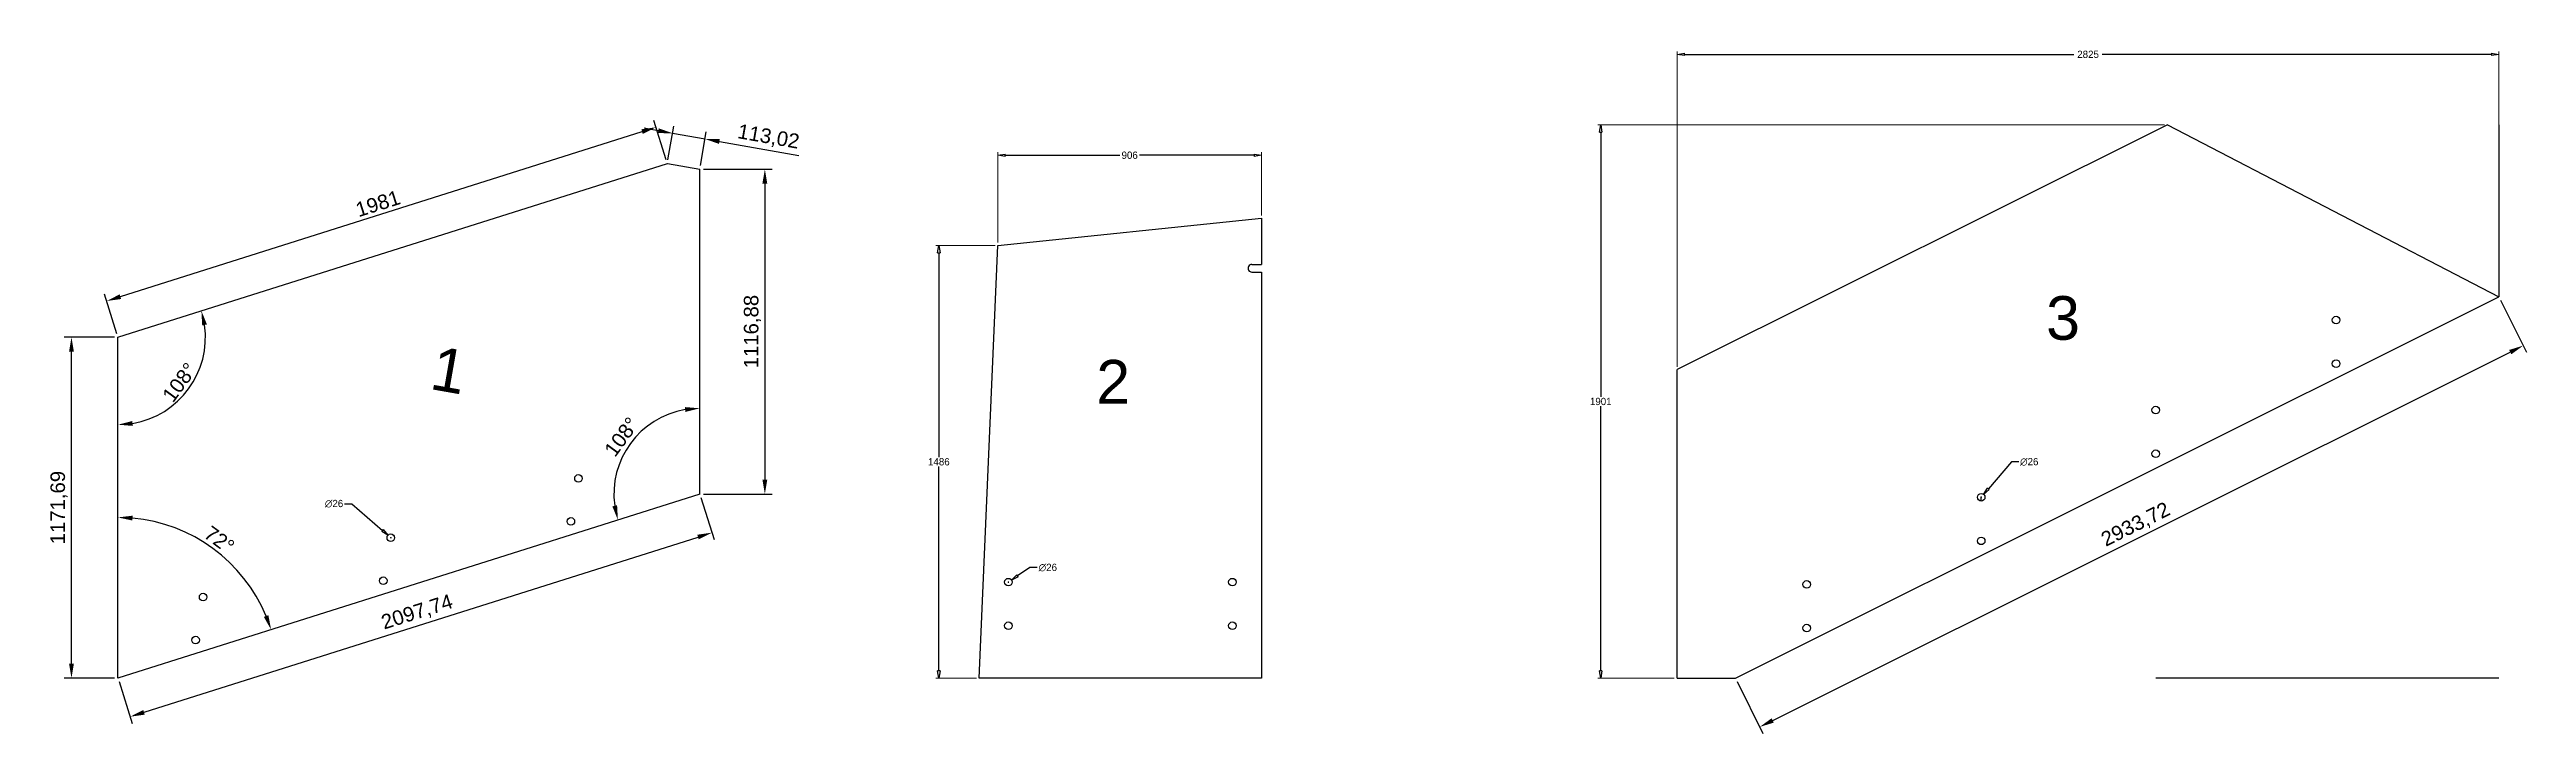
# Model space of a CAD drawing. Header units: millimetres. Extents: x 884 to 9400, y 560 to 2910.
import ezdxf

# ---------------------------------------------------------------- set-up
doc = ezdxf.new("R2010")
doc.units = ezdxf.units.MM
doc.styles.get("Standard").update_dxf_attribs({"font": 'Arial.ttf'})
doc.styles.add('ОФОРМИТЕЛЬ', font='txt', dxfattribs={"height": 25})
doc.dimstyles.new('ISO-25', dxfattribs={"dimscale": 20, "dimtxt": 2.5, "dimasz": 2.5, "dimexe": 1.25, "dimexo": 0.625, "dimtad": 1, "dimtxsty": 'Standard', "dimcen": 2.5, "dimadec": 0, "dimazin": 0, "dimtfac": 1, "dimtmove": 0, "dimatfit": 3, "dimfxl": 1, "dimarcsym": 0})
doc.dimstyles.new('ОФОРМИТЕЛЬ', dxfattribs={"dimtxt": 25, "dimasz": 25, "dimexe": 10, "dimexo": 10, "dimgap": 3, "dimtad": 0, "dimtih": 1, "dimtoh": 1, "dimdec": 0, "dimzin": 0, "dimdsep": 46, "dimtxsty": 'ОФОРМИТЕЛЬ', "dimblk": 'CLOSEDBLANK', "dimcen": 2, "dimclrd": 256, "dimclre": 256, "dimclrt": 256, "dimadec": 0, "dimazin": 0, "dimtfac": 1, "dimtdec": 4, "dimtofl": 0, "dimtmove": 0, "dimatfit": 3, "dimldrblk": 'CLOSEDBLANK', "dimfxl": 1, "dimtolj": 1, "dimtzin": 0, "dimlwe": 9, "dimarcsym": 0})

# ---------------------------------------------------------------- blocks, each defined once
blk = doc.blocks.new('_CLOSEDBLANK')
at = {"color": 0}
for p, q in [((-1, 0.166667), (0, 0)), ((-1, 0.166667), (-1, -0.166667)), ((0, 0), (-1, -0.166667))]:
    blk.add_line(p, q, dxfattribs=at)
blk = doc.blocks.new('*D4')
at = {"lineweight": 9, "transparency": 16777216}
for p, q in [((4144.3, 2246.6), (4144.3, 2556.8)), ((5050.3, 2340.1), (5050.3, 2556.8))]:
    blk.add_line(p, q, dxfattribs=at)
at = {"lineweight": -2, "transparency": 16777216}
for p, q in [((4169.3, 2546.8), (4563, 2546.8)), ((5025.3, 2546.8), (4631.5, 2546.8))]:
    blk.add_line(p, q, dxfattribs=at)
at = {"layer": 'Defpoints', "color": 0, "transparency": 16777216}
for p in [(5050.3, 2546.8), (5050.3, 2330.1), (4144.3, 2236.6)]:
    blk.add_point(p, dxfattribs=at)
at = {"lineweight": -2, "transparency": 16777216, "xscale": 25, "yscale": 25, "zscale": 25, "rotation": 180}
blk.add_blockref('_CLOSEDBLANK', (4144.3, 2546.8), dxfattribs=at)
at = {"lineweight": -2, "transparency": 16777216, "xscale": 25, "yscale": 25, "zscale": 25}
blk.add_blockref('_CLOSEDBLANK', (5050.3, 2546.8), dxfattribs=at)
at = {"transparency": 16777216, "insert": (4597.3, 2546.8), "char_height": 25, "attachment_point": 5, "style": 'ОФОРМИТЕЛЬ'}
blk.add_mtext('\\A1;906', dxfattribs=at)
blk = doc.blocks.new('*D5')
at = {"lineweight": 9, "transparency": 16777216}
for p, q in [((4134.3, 2236.6), (3931.2, 2236.6)), ((4070.3, 750.1), (3931.2, 750.1))]:
    blk.add_line(p, q, dxfattribs=at)
at = {"lineweight": -2, "transparency": 16777216}
for p, q in [((3941.2, 2211.6), (3941.2, 1508.9)), ((3941.2, 775.1), (3941.2, 1477.9))]:
    blk.add_line(p, q, dxfattribs=at)
at = {"layer": 'Defpoints', "color": 0, "transparency": 16777216}
for p in [(4144.3, 2236.6), (3941.2, 750.1), (4080.3, 750.1)]:
    blk.add_point(p, dxfattribs=at)
at = {"lineweight": -2, "transparency": 16777216, "xscale": 25, "yscale": 25, "zscale": 25}
for p, rotation in [((3941.2, 2236.6), 90), ((3941.2, 750.1), 270)]:
    blk.add_blockref('_CLOSEDBLANK', p, dxfattribs=dict(at, rotation=rotation))
at = {"transparency": 16777216, "insert": (3941.2, 1493.4), "char_height": 25, "attachment_point": 5, "style": 'ОФОРМИТЕЛЬ'}
blk.add_mtext('\\A1;1486', dxfattribs=at)
blk = doc.blocks.new('*D6')
at = {"lineweight": 9, "transparency": 16777216}
for p, q in [((6479.9, 1820.3), (6479.9, 2903.4)), ((9304.9, 2070.1), (9304.9, 2903.4))]:
    blk.add_line(p, q, dxfattribs=at)
at = {"lineweight": -2, "transparency": 16777216}
for p, q in [((6504.9, 2893.4), (7843.6, 2893.4)), ((9279.9, 2893.4), (7941.3, 2893.4))]:
    blk.add_line(p, q, dxfattribs=at)
at = {"layer": 'Defpoints', "color": 0, "transparency": 16777216}
for p in [(9304.9, 2893.4), (9304.9, 2060.1), (6479.9, 1810.3)]:
    blk.add_point(p, dxfattribs=at)
at = {"lineweight": -2, "transparency": 16777216, "xscale": 25, "yscale": 25, "zscale": 25, "rotation": 180}
blk.add_blockref('_CLOSEDBLANK', (6479.9, 2893.4), dxfattribs=at)
at = {"lineweight": -2, "transparency": 16777216, "xscale": 25, "yscale": 25, "zscale": 25}
blk.add_blockref('_CLOSEDBLANK', (9304.9, 2893.4), dxfattribs=at)
at = {"transparency": 16777216, "insert": (7892.4, 2893.4), "char_height": 25, "attachment_point": 5, "style": 'ОФОРМИТЕЛЬ'}
blk.add_mtext('\\A1;2825', dxfattribs=at)
blk = doc.blocks.new('*D7')
at = {"lineweight": 9, "transparency": 16777216}
for p, q in [((8154.9, 2651.2), (6206.9, 2651.2)), ((6469.9, 750.1), (6206.9, 750.1))]:
    blk.add_line(p, q, dxfattribs=at)
at = {"lineweight": -2, "transparency": 16777216}
for p, q in [((6216.9, 2626.2), (6216.9, 1716.2)), ((6216.9, 775.1), (6216.9, 1685.2))]:
    blk.add_line(p, q, dxfattribs=at)
at = {"layer": 'Defpoints', "color": 0, "transparency": 16777216}
for p in [(8164.9, 2651.2), (6216.9, 750.1), (6479.9, 750.1)]:
    blk.add_point(p, dxfattribs=at)
at = {"lineweight": -2, "transparency": 16777216, "xscale": 25, "yscale": 25, "zscale": 25}
for p, rotation in [((6216.9, 2651.2), 90), ((6216.9, 750.1), 270)]:
    blk.add_blockref('_CLOSEDBLANK', p, dxfattribs=dict(at, rotation=rotation))
at = {"transparency": 16777216, "insert": (6216.9, 1700.7), "char_height": 25, "attachment_point": 5, "style": 'ОФОРМИТЕЛЬ'}
blk.add_mtext('\\A1;1901', dxfattribs=at)
blk = doc.blocks.new('*D8')
at = {"lineweight": -2, "transparency": 16777216}
for p, q in [((1898.2, 1349.4), (1923.2, 1349.4)), ((1923.2, 1349.4), (2028.3, 1257.6))]:
    blk.add_line(p, q, dxfattribs=at)
at = {"lineweight": 9, "transparency": 16777216}
for p, q in [((2054.9, 1232.6), (2058.9, 1232.6)), ((2056.9, 1230.6), (2056.9, 1234.6))]:
    blk.add_line(p, q, dxfattribs=at)
at = {"layer": 'Defpoints', "color": 0, "transparency": 16777216}
for p in [(2047.1, 1241.2), (2066.7, 1224.1)]:
    blk.add_point(p, dxfattribs=at)
at = {"lineweight": -2, "transparency": 16777216, "xscale": 25, "yscale": 25, "zscale": 25, "rotation": 318.8672235731468}
blk.add_blockref('_CLOSEDBLANK', (2047.1, 1241.2), dxfattribs=at)
at = {"transparency": 16777216, "insert": (1861.8, 1349.4), "char_height": 25, "attachment_point": 5, "style": 'ОФОРМИТЕЛЬ'}
blk.add_mtext('\\A1;∅26', dxfattribs=at)
blk = doc.blocks.new('*D9')
at = {"lineweight": -2, "transparency": 16777216}
for p, q in [((4254.5, 1130), (4211.8, 1101.3)), ((4279.5, 1130), (4254.5, 1130))]:
    blk.add_line(p, q, dxfattribs=at)
at = {"lineweight": 9, "transparency": 16777216}
for p, q in [((4178.3, 1080.1), (4182.3, 1080.1)), ((4180.3, 1078.1), (4180.3, 1082.1))]:
    blk.add_line(p, q, dxfattribs=at)
at = {"layer": 'Defpoints', "color": 0, "transparency": 16777216}
for p in [(4169.5, 1072.9), (4191.1, 1087.4)]:
    blk.add_point(p, dxfattribs=at)
at = {"lineweight": -2, "transparency": 16777216, "xscale": 25, "yscale": 25, "zscale": 25, "rotation": 213.9096420073307}
blk.add_blockref('_CLOSEDBLANK', (4191.1, 1087.4), dxfattribs=at)
at = {"transparency": 16777216, "insert": (4315.9, 1130), "char_height": 25, "attachment_point": 5, "style": 'ОФОРМИТЕЛЬ'}
blk.add_mtext('\\A1;∅26', dxfattribs=at)
blk = doc.blocks.new('*D10')
at = {"lineweight": -2, "transparency": 16777216}
for p, q in [((7628.8, 1493.3), (7549.6, 1400.7)), ((7653.8, 1493.3), (7628.8, 1493.3))]:
    blk.add_line(p, q, dxfattribs=at)
at = {"lineweight": 9, "transparency": 16777216}
for p, q in [((7522.9, 1371.8), (7526.9, 1371.8)), ((7524.9, 1369.8), (7524.9, 1373.8))]:
    blk.add_line(p, q, dxfattribs=at)
at = {"layer": 'Defpoints', "color": 0, "transparency": 16777216}
for p in [(7533.4, 1381.7), (7516.5, 1361.9)]:
    blk.add_point(p, dxfattribs=at)
at = {"lineweight": -2, "transparency": 16777216, "xscale": 25, "yscale": 25, "zscale": 25, "rotation": 229.4720859769206}
blk.add_blockref('_CLOSEDBLANK', (7533.4, 1381.7), dxfattribs=at)
at = {"transparency": 16777216, "insert": (7690.1, 1493.3), "char_height": 25, "attachment_point": 5, "style": 'ОФОРМИТЕЛЬ'}
blk.add_mtext('\\A1;∅26', dxfattribs=at)
blk = doc.blocks.new('*D12')
at = {"color": 0, "lineweight": -2, "transparency": 16777216}
for p, q in [((3122.8, 1370.5), (3168.4, 1226.2)), ((1208.4, 632.8), (3113.2, 1235)), ((1122.6, 738.2), (1168.2, 593.9))]:
    blk.add_line(p, q, dxfattribs=at)
at = {"color": 0, "transparency": 16777216}
for points in [[(3110.7, 1242.9), (3115.7, 1227), (3160.9, 1250)], [(1205.9, 640.8), (1210.9, 624.9), (1160.7, 617.7)]]:
    blk.add_solid(points, dxfattribs=at)
at = {"layer": 'Defpoints', "color": 0, "transparency": 16777216}
for p in [(3119, 1382.4), (3160.9, 1250), (1118.9, 750.1)]:
    blk.add_point(p, dxfattribs=at)
at = {"color": 0, "transparency": 16777216, "insert": (2148, 974.5), "char_height": 50, "attachment_point": 5, "rotation": 17.54228}
blk.add_mtext('2097,74', dxfattribs=at)
blk = doc.blocks.new('*D27')
at = {"color": 0, "lineweight": -2, "transparency": 16777216}
for p, q in [((9310.5, 2048.9), (9399.7, 1870.3)), ((6808.2, 605), (9343.8, 1870.3)), ((6685.5, 738.9), (6774.7, 560.3))]:
    blk.add_line(p, q, dxfattribs=at)
at = {"color": 0, "transparency": 16777216}
for points in [[(9340, 1877.8), (9347.5, 1862.9), (9388.5, 1892.6)], [(6804.5, 612.4), (6812, 597.5), (6763.5, 582.6)]]:
    blk.add_solid(points, dxfattribs=at)
at = {"layer": 'Defpoints', "color": 0, "transparency": 16777216}
for p in [(9304.9, 2060.1), (9388.5, 1892.6), (6679.9, 750.1)]:
    blk.add_point(p, dxfattribs=at)
at = {"color": 0, "transparency": 16777216, "insert": (8057, 1275.7), "char_height": 50, "attachment_point": 5, "rotation": 26.52138}
blk.add_mtext('2933,72', dxfattribs=at)
blk = doc.blocks.new('*D40')
at = {"color": 0, "lineweight": -2, "transparency": 16777216}
blk.add_arc((1118.9, 750.1), 552.3, 22.73138, 84.8109, dxfattribs=at)
at = {"color": 0, "transparency": 16777216}
for points in [[(1168.4, 1291.8), (1169.2, 1308.4), (1118.9, 1302.4)], [(1636.1, 966.4), (1620.4, 960.7), (1645.4, 916.6)]]:
    blk.add_solid(points, dxfattribs=at)
at = {"layer": 'Defpoints', "color": 0, "transparency": 16777216}
for p in [(1118.9, 1921.8), (3119, 1382.4), (1531.2, 1117.5), (1118.9, 750.1), (1118.9, 750.1)]:
    blk.add_point(p, dxfattribs=at)
at = {"color": 0, "transparency": 16777216, "insert": (1467.5, 1225.9), "char_height": 50, "attachment_point": 5, "rotation": 323.77114}
blk.add_mtext('72°', dxfattribs=at)
blk = doc.blocks.new('*D41')
at = {"color": 0, "lineweight": -2, "transparency": 16777216}
for p, q in [((1106.4, 1921.8), (934, 1921.8)), ((959, 800.1), (959, 1871.8)), ((1106.4, 750.1), (934, 750.1))]:
    blk.add_line(p, q, dxfattribs=at)
at = {"color": 0, "transparency": 16777216}
for points in [[(950.6, 1871.8), (967.3, 1871.8), (959, 1921.8)], [(950.6, 800.1), (967.3, 800.1), (959, 750.1)]]:
    blk.add_solid(points, dxfattribs=at)
at = {"layer": 'Defpoints', "color": 0, "transparency": 16777216}
for p in [(959, 1921.8), (1118.9, 1921.8), (1118.9, 750.1)]:
    blk.add_point(p, dxfattribs=at)
at = {"color": 0, "transparency": 16777216, "insert": (916.4, 1336), "char_height": 50, "attachment_point": 5, "rotation": 90}
blk.add_mtext('1171,69', dxfattribs=at)
blk = doc.blocks.new('*D42')
at = {"color": 0, "lineweight": -2, "transparency": 16777216}
for p, q in [((3131.5, 2499.3), (3368, 2499.3)), ((3343, 2449.3), (3343, 1432.4)), ((3131.5, 1382.4), (3368, 1382.4))]:
    blk.add_line(p, q, dxfattribs=at)
at = {"color": 0, "transparency": 16777216}
for points in [[(3334.6, 2449.3), (3351.3, 2449.3), (3343, 2499.3)], [(3334.6, 1432.4), (3351.3, 1432.4), (3343, 1382.4)]]:
    blk.add_solid(points, dxfattribs=at)
at = {"layer": 'Defpoints', "color": 0, "transparency": 16777216}
for p in [(3119, 2499.3), (3119, 1382.4), (3343, 1382.4)]:
    blk.add_point(p, dxfattribs=at)
at = {"color": 0, "transparency": 16777216, "insert": (3300.4, 1940.8), "char_height": 50, "attachment_point": 5, "rotation": 90}
blk.add_mtext('1116,88', dxfattribs=at)
blk = doc.blocks.new('*D43')
at = {"color": 0, "lineweight": -2, "transparency": 16777216}
blk.add_arc((3119, 1382.4), 295, 99.72351, 187.81877, dxfattribs=at)
at = {"color": 0, "transparency": 16777216}
for points in [[(3068.5, 1681.4), (3069.9, 1664.8), (3119, 1677.4)], [(2834.9, 1344.1), (2818.7, 1340.4), (2837.8, 1293.5)]]:
    blk.add_solid(points, dxfattribs=at)
at = {"layer": 'Defpoints', "color": 0, "transparency": 16777216}
for p in [(3119, 2499.3), (2946.3, 1621.5), (3119, 1382.4), (3119, 1382.4), (1118.9, 750.1)]:
    blk.add_point(p, dxfattribs=at)
at = {"color": 0, "transparency": 16777216, "insert": (2850.4, 1579.2), "char_height": 50, "attachment_point": 5, "rotation": 53.77114}
blk.add_mtext('108°', dxfattribs=at)
blk = doc.blocks.new('*D44')
at = {"color": 0, "lineweight": -2, "transparency": 16777216}
blk.add_arc((1118.9, 1921.8), 300.7, 279.53679, 8.00549, dxfattribs=at)
at = {"color": 0, "transparency": 16777216}
for points in [[(1408.5, 1961.9), (1424.8, 1965.5), (1405.6, 2012.5)], [(1169.4, 1616.9), (1168, 1633.5), (1118.9, 1621.1)]]:
    blk.add_solid(points, dxfattribs=at)
at = {"layer": 'Defpoints', "color": 0, "transparency": 16777216}
for p in [(3007.7, 2518.9), (1118.9, 1921.8), (1118.9, 1921.8), (1295, 1678), (1118.9, 750.1)]:
    blk.add_point(p, dxfattribs=at)
at = {"color": 0, "transparency": 16777216, "insert": (1330.8, 1766.5), "char_height": 50, "attachment_point": 5, "rotation": 53.77114}
blk.add_mtext('108°', dxfattribs=at)
blk = doc.blocks.new('*D45')
at = {"color": 0, "lineweight": -2, "transparency": 16777216}
for p, q in [((3004, 2530.8), (2961, 2666.7)), ((1127.3, 2060.9), (2920.9, 2627.8)), ((1115.1, 1933.7), (1072.1, 2069.6))]:
    blk.add_line(p, q, dxfattribs=at)
at = {"color": 0, "transparency": 16777216}
for points in [[(2918.4, 2635.8), (2923.4, 2619.9), (2968.5, 2642.9)], [(1124.8, 2068.8), (1129.9, 2052.9), (1079.7, 2045.8)]]:
    blk.add_solid(points, dxfattribs=at)
at = {"layer": 'Defpoints', "color": 0, "transparency": 16777216}
for p in [(2968.5, 2642.9), (3007.7, 2518.9), (1118.9, 1921.8)]:
    blk.add_point(p, dxfattribs=at)
at = {"color": 0, "transparency": 16777216, "insert": (2012.6, 2380.6), "char_height": 50, "attachment_point": 5, "rotation": 17.54228}
blk.add_mtext('1981', dxfattribs=at)
blk = doc.blocks.new('*D46')
at = {"color": 0, "lineweight": -2, "transparency": 16777216}
for p, q in [((3009.9, 2531.2), (3030.3, 2646.9)), ((2976.7, 2631), (2927.5, 2639.7)), ((3026, 2622.3), (3137.3, 2602.7)), ((3121.2, 2511.6), (3141.6, 2627.3)), ((3186.5, 2594), (3459.7, 2545.8))]:
    blk.add_line(p, q, dxfattribs=at)
at = {"color": 0, "transparency": 16777216}
for points in [[(2978.2, 2639.2), (2975.3, 2622.8), (3026, 2622.3)], [(3188, 2602.2), (3185.1, 2585.8), (3137.3, 2602.7)]]:
    blk.add_solid(points, dxfattribs=at)
at = {"layer": 'Defpoints', "color": 0, "transparency": 16777216}
for p in [(3137.3, 2602.7), (3007.7, 2518.9), (3119, 2499.3)]:
    blk.add_point(p, dxfattribs=at)
at = {"color": 0, "transparency": 16777216, "insert": (3355.1, 2607.5), "char_height": 50, "attachment_point": 5, "rotation": 350}
blk.add_mtext('113,02', dxfattribs=at)

msp = doc.modelspace()

# ---------------------------------------------------------------- linework, layer by layer
at = {"color": 7}
for p, q in [((8164.92, 2651.203), (6479.92, 1810.308)), ((8164.92, 2651.203), (9304.92, 2060.118)), ((1118.865, 1921.811), (3007.742, 2518.905)), ((3007.742, 2518.905), (3119.047, 2499.279)), ((4144.257, 2236.615), (5050.289, 2330.118)), ((5050.289, 2330.118), (5050.289, 2171.383)), ((4080.289, 750.118), (4144.257, 2236.615)), ((5050.289, 2145.404), (5050.289, 750.118)), ((6679.92, 750.118), (9304.92, 2060.118)), ((6479.92, 750.118), (6479.92, 1810.308)), ((3119.047, 1382.395), (1118.865, 750.118)), ((5050.289, 750.118), (4080.289, 750.118)), ((6479.92, 750.118), (6679.92, 750.118))]:
    msp.add_line(p, q, dxfattribs=at)
at = {"color": 5}
msp.add_line((9304.92, 2651.203), (9304.92, 2060.118), dxfattribs=at)
for p, q in [((3119.047, 1382.395), (3119.047, 2499.279)), ((5016.804, 2171.383), (5050.289, 2171.383)), ((5017.84, 2145.404), (5050.289, 2145.404)), ((1118.865, 750.118), (1118.865, 1921.811))]:
    msp.add_line(p, q)
at = {"color": 18, "true_color": 0x000000}
for p, q in [((7524.92, 1358.813), (7524.92, 1371.813)), ((9304.92, 750.118), (8124.92, 750.118)), ((9304.92, 750.118), (8164.92, 750.118)), ((9304.92, 750.118), (8744.92, 750.118))]:
    msp.add_line(p, q, dxfattribs=at)
at = {"color": 7}
for centre in [(8744.92, 1980.651), (8744.92, 1830.651), (8124.92, 1671.241), (8124.92, 1521.241), (2702.122, 1436.585), (7524.92, 1371.813), (2676.075, 1288.863), (2056.903, 1232.624), (7524.92, 1221.813), (1411.683, 1028.663), (2030.855, 1084.903), (4180.289, 1080.118), (4950.289, 1080.118), (6924.92, 1072.384), (4180.289, 930.118), (4950.289, 930.118), (1385.636, 880.942), (6924.92, 922.384)]:
    msp.add_circle(centre, 13, dxfattribs=at)
msp.add_arc((5017.289, 2158.392), 13, 87.8614553, 272.4308483)

# ---------------------------------------------------------------- texts
at = {"char_height": 150, "attachment_point": 1}
for s, width, insert in [('3', 122.46947, (7748.146, 2062.754)), ('2', 132.39632, (4482.323, 1843.425))]:
    msp.add_mtext_dynamic_manual_height_columns(s, width=width, gutter_width=12.5, heights=[0], dxfattribs=dict(at, insert=insert))
at = {"insert": (2212.789, 1892.191), "char_height": 150, "attachment_point": 1, "rotation": 350}
msp.add_mtext_dynamic_manual_height_columns('1', width=91.02247, gutter_width=12.5, heights=[0], dxfattribs=at)

# ---------------------------------------------------------------- dimensions: what is measured, and where the dimension line sits
at = {"color": 0}
for base, p1, p2, picture, middle in [((9304.92, 2893.406), (6479.92, 1810.308), (9304.92, 2060.118), '*D6', (7892.42, 2893.406)), ((5050.289, 2546.801), (4144.257, 2236.615), (5050.289, 2330.118), '*D4', (4597.273, 2546.801))]:
    dim = msp.add_linear_dim(base=base, p1=p1, p2=p2, dimstyle='ОФОРМИТЕЛЬ', dxfattribs=at)
    dim.commit()
    dim.dimension.update_dxf_attribs({"geometry": picture, "text_midpoint": middle})
for p1, p2, distance, picture, middle in [((1118.865, 1921.811), (3007.742, 2518.905), 130.042, '*D45', (2012.646, 2380.613)), ((3007.742, 2518.905), (3119.047, 2499.279), 104.977, '*D46', (3355.094, 2607.457)), ((6679.92, 750.118), (9304.92, 2060.118), -187.164, '*D27', (8056.996, 1275.719)), ((1118.865, 750.118), (3119.047, 1382.395), -138.824, '*D12', (2147.975, 974.457))]:
    dim = msp.add_aligned_dim(p1=p1, p2=p2, distance=distance, dimstyle='ISO-25')
    dim.commit()
    dim.dimension.update_dxf_attribs({"geometry": picture, "text_midpoint": middle})
for base, p1, p2, picture, middle in [((6216.937, 750.118), (8164.92, 2651.203), (6479.92, 750.118), '*D7', (6216.937, 1700.66)), ((3941.174, 750.118), (4144.257, 2236.615), (4080.289, 750.118), '*D5', (3941.174, 1493.366))]:
    dim = msp.add_linear_dim(base=base, p1=p1, p2=p2, angle=90, dimstyle='ОФОРМИТЕЛЬ', dxfattribs=at)
    dim.commit()
    dim.dimension.update_dxf_attribs({"geometry": picture, "text_midpoint": middle})
for base, line1, line2, picture, middle in [((1294.988, 1678.037), ((1118.865, 750.118), (1118.865, 1921.811)), ((1118.865, 1921.811), (3007.742, 2518.905)), '*D44', (1330.785, 1766.546)), ((2946.299, 1621.499), ((3119.047, 1382.395), (3119.047, 2499.279)), ((3119.047, 1382.395), (1118.865, 750.118)), '*D43', (2850.422, 1579.207)), ((1531.242, 1117.465), ((3119.047, 1382.395), (1118.865, 750.118)), ((1118.865, 750.118), (1118.865, 1921.811)), '*D40', (1467.485, 1225.943))]:
    dim = msp.add_angular_dim_2l(base=base, line1=line1, line2=line2, dimstyle='ISO-25')
    dim.commit()
    dim.dimension.update_dxf_attribs({"geometry": picture, "text_midpoint": middle})
for base, p1, p2, picture, middle in [((3342.982, 1382.395), (3119.047, 2499.279), (3119.047, 1382.395), '*D42', (3300.435, 1940.837)), ((958.961, 1921.811), (1118.865, 750.118), (1118.865, 1921.811), '*D41', (916.414, 1335.964))]:
    dim = msp.add_linear_dim(base=base, p1=p1, p2=p2, angle=90, dimstyle='ISO-25')
    dim.commit()
    dim.dimension.update_dxf_attribs({"geometry": picture, "text_midpoint": middle})
for p1, p2, picture, middle in [((7516.473, 1361.932), (7533.368, 1381.694), '*D10', (7690.12, 1493.304)), ((2066.694, 1224.072), (2047.111, 1241.175), '*D8', (1861.838, 1349.42)), ((4169.5, 1072.865), (4191.078, 1087.37), '*D9', (4315.876, 1130.032))]:
    dim = msp.add_diameter_dim_2p(p1=p1, p2=p2, dimstyle='ОФОРМИТЕЛЬ', dxfattribs=at)
    dim.commit()
    dim.dimension.update_dxf_attribs({"geometry": picture, "text_midpoint": middle, "dimtype": 163})

doc.saveas('drawing.dxf')
